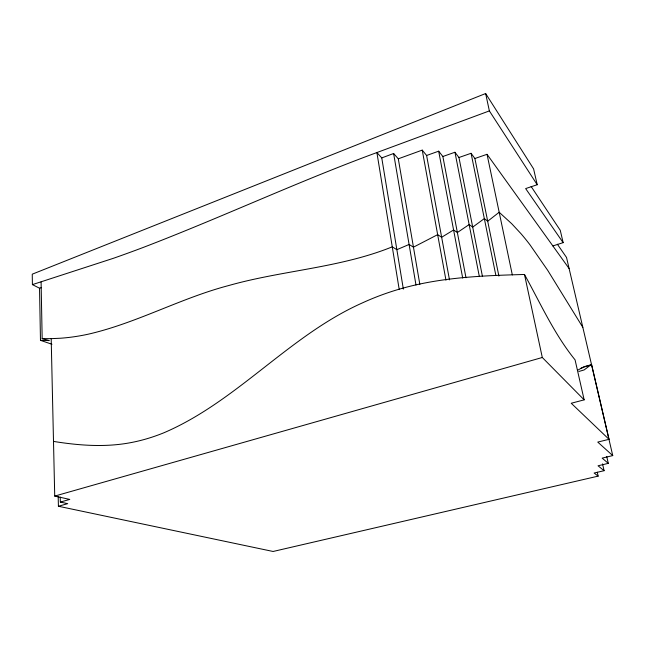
<?xml version="1.0" encoding="UTF-8"?>
<svg xmlns="http://www.w3.org/2000/svg" width="645" height="645" viewBox="0 0 645 645"><rect width="100%" height="100%" fill="white"/><g stroke="black" fill="none" stroke-linecap="round" stroke-linejoin="round"><path stroke-width="0.97" d="M58.179 496.295L58.413 506.252L273.093 551.475L598.149 476.131L594.126 473.027L604.099 470.697L598.036 465.779L608.3 463.36L602.164 458.119L612.75 455.596L597.754 442.083L609.025 439.318L591.546 364.377L584.152 369.932L578.855 371.472M577.735 370.214L583.951 366.699L588.611 365.546M552.878 245.93L563.141 242.649L525.643 188.582L537.212 184.736L533.6 168.885L485.637 93.525L32.25 274.181L32.411 284.622L39.53 288.21L41.449 287.622M32.411 284.622L113.496 258.266A1336.109 577.388 -44.5 0 0 142.029 247.898C220.961 217.72 297.547 181.713 376.898 152.551L381.759 157.912L393.627 153.494L398.296 158.815L419.839 284.381M537.212 184.736L489.37 110.908L376.898 152.551L399.166 289.202A303.747 280.599 -85 0 0 361.934 303.11C289.105 335.658 237.223 401.343 163.87 432.787A208.617 151.865 -59 0 1 132.757 442.244C106.602 447.598 79.657 445.631 53.495 441.406M580.879 368.303L591.546 364.377M398.296 158.815L422.233 150.116L426.611 155.477L449.484 279.882M426.611 155.477L438.673 151.18L442.865 156.501L465.988 277.745M442.865 156.501L454.951 152.244L458.958 157.509L482.468 276.552M458.958 157.509L471.076 153.292L474.897 158.509L498.899 276.068M474.897 158.509L487.031 154.308L569.124 268.57M41.095 281.905L42.167 338.625L51.189 338.649L54.728 496.086L542.3 357.491L584.16 399.852L571.228 403.254L609.025 439.318M60.211 497.037L60.34 502.068L69.765 499.424L54.728 496.086M58.413 506.252L67.701 503.664L60.34 502.068M399.166 289.202C439.809 277.326 482.428 275.625 524.482 274.472C540.47 303.368 554.176 334.029 575.066 359.854L584.16 399.852M51.189 338.649L60.307 338.238A275.738 183.93 -54.5 0 0 88.196 334.199C136.627 323.121 180.471 298.216 228.467 285.606C282.502 270.263 339.826 268.054 392.265 246.842L396.869 249.68L409.091 244.463L413.453 247.172L437.657 234.651L441.648 237.271L453.588 229.967L457.361 232.522L469.149 224.573L472.704 227.121L484.331 218.607L487.701 221.227L499.182 212.253L511.759 223.767L520.918 233.619A711.387 144.875 79 0 1 529.948 244.761L547.718 270.36L582.83 327.354M39.53 288.21L40.474 340.334L49.367 340.608L42.167 338.625M40.474 340.334L51.963 344.261M557.361 244.221L566.528 257.468L612.75 455.596M531.141 186.502L560.271 230.338L563.141 242.649M606.719 456.515L608.3 463.36M602.543 463.884L604.099 470.697M597.27 472.237L598.149 476.131M485.637 93.525L489.37 110.908M524.482 274.472L542.3 357.491M487.031 154.308L512.324 274.923M471.076 153.292L495.892 275.544M454.951 152.244L479.227 275.955M438.673 151.18L462.691 278.035M422.233 150.116L445.969 280.22M393.627 153.494L415.985 285.009M381.759 157.912L403.351 289.097"/></g></svg>
